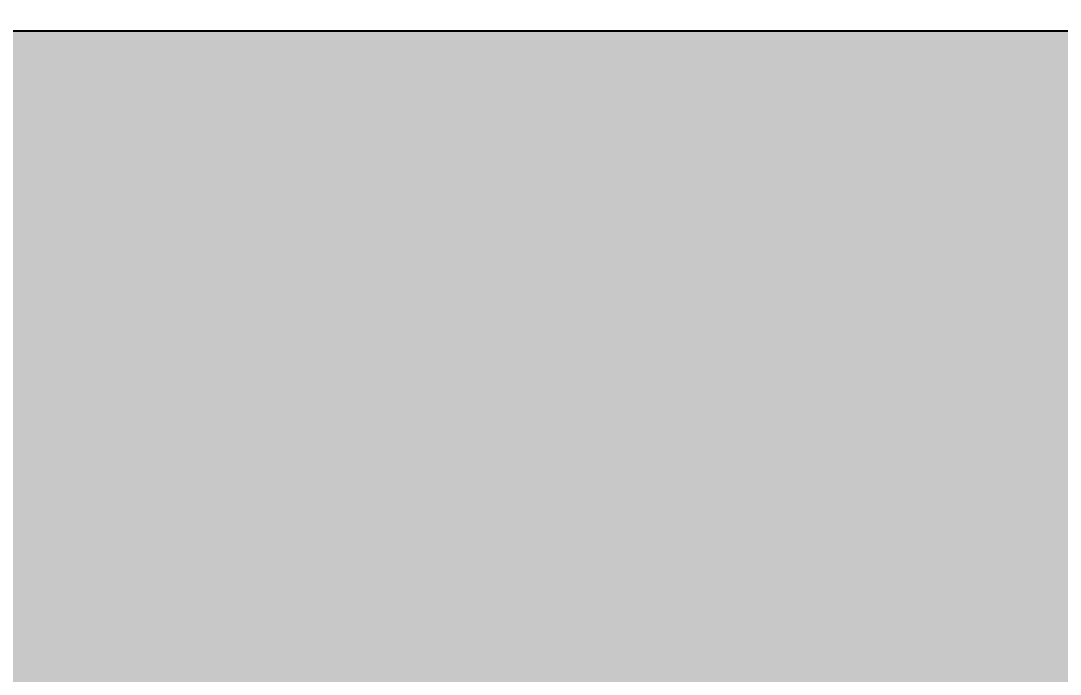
# Model space of a CAD drawing. Header units: millimetres. Extents: x -754 to 578, y -31 to 612.
# Drawn here: x 17.34 to 28.85, y 289.87 to 297.11 of the extents above; entities that cross this region are included whole.
import ezdxf

# ---------------------------------------------------------------- set-up
doc = ezdxf.new("R2010")
doc.units = ezdxf.units.MM
for name, color, linetype in [('Background Fill', 3, 'Continuous'), ('Images', 7, 'Continuous'), ('magpiefill', 3, 'Continuous'), ('Text', 7, 'Continuous')]:
    doc.layers.add(name, color=color, linetype=linetype)
doc.styles.get("Standard").update_dxf_attribs({"font": 'arial.ttf'})
picture_1 = doc.add_image_def('image1.jpg', size_in_pixel=(3877, 2482))

msp = doc.modelspace()

# ---------------------------------------------------------------- hatches: boundary and pattern name
at = {"layer": 'Background Fill', "true_color": 0x010101}
h = msp.add_hatch(color=18, dxfattribs=at)
h.dxf.hatch_style = 1
edge = h.paths.add_edge_path()
edge.add_arc((14.13714228953993, 66.05036821475277), 5.807913626416285, 1.275464197753082, 62.44846320262373)
edge.add_arc((50.2300056646719, 133.5330695052299), 70.72090762997269, 224.7441867399971, 241.8117518982108, ccw=False)
edge.add_line((-8.526512829121202e-14, 83.74960531345087), (-2.842170943040401e-14, 297.0000000000001))
edge.add_line((-2.842170943040401e-14, 297.0000000000001), (56.60530441884882, 297.0000000000001))
edge.add_arc((32.46192734543833, 286.6598327097169), 26.26445727784844, -0.7870689497186163, 23.184566146012514, ccw=False)
edge.add_arc((55.94586765978195, 280.4126890830185), 6.508974787456369, 23.394349586185626, 64.73526677781842, ccw=False)
edge.add_arc((41.39813678510311, 275.6309811846147), 21.80360699868279, -10.658370673932325, 19.745368234292016, ccw=False)
edge.add_arc((56.99477431186929, 265.3853805578483), 8.520516004142252, 6.597388694866822, 46.81746160936768, ccw=False)
edge.add_arc((33.63526983047495, 265.6540479114007), 31.83152293101469, -21.311215793629685, 1.2785719473700965, ccw=False)
edge.add_arc((92.07498770003942, 209.0163113292386), 53.47699986028081, 57.56841699448552, 122.56565088630231, ccw=False)
edge.add_arc((123.4994929736408, 260.7114694069786), 7.110169438287065, 247.28817460529, 292.7118253947006)
edge.add_arc((149.4809779367527, 208.0806199916125), 51.59995031804294, 30.370672416276307, 116.76394834516441, ccw=False)
edge.add_arc((132.1499750118538, 199.586824854514), 70.86157634069299, 19.9064946490883, 29.210952333169587, ccw=False)
edge.add_arc((94.42696192880095, 102.4732001880038), 159.9638247332563, 43.73915488850821, 49.281844762795686, ccw=False)
edge.add_line((210, 213.0683994250644), (210, 197.5844620327144))
edge.add_line((210, 197.5844620327144), (117.4340023759941, 197.5844620327144))
edge.add_line((117.4340023759941, 197.5844620327144), (117.4340023759941, 243.4484232488084))
edge.add_arc((92.06673974743109, 208.9162420660986), 42.84821525457027, 53.69907996296252, 165.6151780016992)
edge.add_line((50.56185860601263, 219.5611653602663), (50.56185860601269, 23.20550962208995))
edge.add_arc((69.46115185486681, 69.06541166220961), 49.60155139141874, 183.33528897361, 247.60298427575128, ccw=False)
at = {"layer": 'Background Fill', "true_color": 0x608000}
h = msp.add_hatch(color=66, dxfattribs=at)
h.dxf.hatch_style = 1
edge = h.paths.add_edge_path()
edge.add_arc((376.6532146460902, 276.531508869247), 365.7629443210776, 176.7919901476864, 183.9233746687262)
edge.add_arc((133.8374676579463, 259.2283183268966), 122.3340440395195, 183.6195856983223, 197.1683515683287)
edge.add_arc((24.55923343580579, 255.2968345977195), 33.06552170640433, 256.7034174919814, 268.4011139625683)
edge.add_arc((24.16992790803101, 246.1092003096776), 23.87097146563052, 268.7198628156944, 301.7757663762422)
edge.add_arc((6.285144653563535, 271.3474496466107), 54.77789923509462, 303.7779035900384, 336.8879734464464)
edge.add_arc((52.30048252020208, 252.4870421142255), 5.102959599765063, 254.384903360388, 328.824933411809, ccw=False)
edge.add_arc((7.292441665671056, 271.8288436174069), 49.92334009274214, 330.9302936293311, 352.0400174555955)
edge.add_arc((50.38940195992937, 268.6021330476465), 7.33865160717493, 285.0504608128425, 329.8428390468186, ccw=False)
edge.add_arc((52.12306075032679, 262.0122561988131), 0.5259485409149743, 171.3325297132818, 289.0846071006343, ccw=False)
edge.add_arc((16.64306726326045, 276.2065121965963), 37.7019668665434, 338.0137831002426, 363.9508925965004)
edge.add_arc((47.18092559481738, 280.5249504883629), 7.280765375083003, 297.6993291748943, 346.32952133307856, ccw=False)
edge.add_arc((50.21930293766126, 275.4437634670579), 1.408347699717135, 237.8436587276291, 284.2199327254814, ccw=False)
edge.add_arc((5.031847200155447, 281.9599394829845), 45.10151512056127, 350.1590330487046, 372.4891597315885)
edge.add_arc((41.64524126144794, 293.1920568739727), 7.566770331701877, 300.04355044286524, 348.73077371804266, ccw=False)
edge.add_arc((43.75385213140538, 284.1694602761676), 2.989084643609619, 55.80835803819905, 74.18013113411193)
edge.add_arc((7.950478925571026, 289.2936049017273), 36.68719382040134, 356.4865807875378, 372.1256817894662)
edge.add_line((43.81915139898453, 297.0000000000001), (11.463438900309, 297.0000000000003))
at = {"layer": 'magpiefill'}
h = msp.add_hatch(color=255, dxfattribs=at)
h.dxf.hatch_style = 1
h.paths.add_polyline_path([(28.02407474130194, 292.5365173280481), (27.84652961737316, 292.8340160300236), (27.67160486587431, 293.1275862095625), (27.49903844688728, 293.4163112086478), (27.32856832049387, 293.6992743692626), (27.15993244677594, 293.9755590333905), (26.99286878581528, 294.2442485430146), (26.82711529769372, 294.5044262401182), (26.66284666565819, 294.7546036480246), (26.50198446561572, 294.9910050154179), (26.34688699663849, 295.2092827723222), (26.19991255779858, 295.4050893487619), (26.06341944816815, 295.5740771747609), (25.93976596681932, 295.7118986803435), (25.83131041282425, 295.8142062955338), (25.74041108525505, 295.8766524503561), (25.66885417729782, 295.8961728935082), (25.61613745859462, 295.8748366483831), (25.5811865929015, 295.8159960570472), (25.56292724397447, 295.7230034615675), (25.56028507556955, 295.5992112040105), (25.5721857514428, 295.4479716264428), (25.59755493535023, 295.2726370709311), (25.63531829104788, 295.0765598795419), (25.68480763379863, 294.8622695864011), (25.74697938489287, 294.6290044938701), (25.82319611712781, 294.3751800963699), (25.91482040330068, 294.099211888321), (26.02321481620871, 293.7995153641439), (26.14974192864915, 293.4745060182594), (26.2957643134192, 293.1225993450882), (26.46264454331609, 292.742210839051), (26.65357056763303, 292.3300683052902), (26.87903184164691, 291.8761487918346), (27.15134319713064, 291.3687416574352), (27.48281946585706, 290.7961362608428), (27.88577547959909, 290.1466219608083), (28.3725260701296, 289.4084881160825), (28.86965402632467, 288.6933525594175), (29.44005458057678, 288.1686341172443), (29.93845621035059, 287.7089570576728), (30.37074230655313, 287.3094147419724), (30.74279626009098, 286.9651005314138), (31.06050146187106, 286.6711077872667), (31.32974130279969, 286.4225298708019), (31.55639917378377, 286.214460143289), (31.74635846573013, 286.0419919659984), (31.9050591741883, 285.900615246666), (32.0361677132792, 285.7874060788914), (32.14290710176672, 285.6998371027403), (32.22850035841458, 285.6353809582781), (32.29617050198664, 285.5915102855705), (32.34914055124672, 285.5656977246829), (32.39063352495863, 285.5554159156811), (32.42387244188618, 285.5581374986304), (32.4508969075389, 285.5728920103165), (32.46901287440915, 285.6049365744053), (32.47434288173494, 285.6610852112828), (32.46300946875438, 285.748151941335), (32.4311351747055, 285.8729507849479), (32.37484253882637, 286.0422957625074), (32.29025410035501, 286.2630008943997), (32.17349239852953, 286.5418802010106), (31.924760475125, 286.8591071999156), (31.35067990460422, 287.6002933989644), (30.89256335194403, 288.2018172815915), (30.52807747186668, 288.691380834761), (30.23488891909457, 289.0966860454369), (29.99066434835009, 289.4454349005832), (29.77307041435566, 289.765329387164), (29.56347197856314, 290.0794348521326), (29.35802672934221, 290.3922700823996), (29.15659056179224, 290.7037172248646), (28.95901937101237, 291.0136584264274), (28.76516905210187, 291.3219758339878), (28.57489550015998, 291.6285515944456), (28.38805461028591, 291.9332678547005), (28.2045022775789, 292.2360067616523)])
h = msp.add_hatch(color=253, dxfattribs=at)
h.dxf.hatch_style = 1
h.paths.add_polyline_path([(24.15840744650994, 293.620758664134), (23.94916705591933, 293.8496193697186), (23.75137754424185, 294.0642587996049), (23.56476378996157, 294.2652924295398), (23.38926684563359, 294.4529188735119), (23.22569246009692, 294.6256692984768), (23.07506255626157, 294.7816580096316), (22.9383990570375, 294.9189993121734), (22.81672388533474, 295.0358075112995), (22.71105896406324, 295.1301969122071), (22.62242621613301, 295.2002818200933), (22.55184756445404, 295.2441765401553), (22.49981649937, 295.2607767188606), (22.46471278095926, 295.2521033677585), (22.44438773673387, 295.2209588396684), (22.43669269420592, 295.17014548741), (22.43947898088743, 295.1024656638028), (22.45059792429048, 295.0207217216665), (22.46790085192711, 294.9277160138204), (22.4892390913094, 294.8262508930843), (22.51301860695339, 294.7183953857484), (22.53986391139117, 294.6032852119858), (22.57095415415877, 294.4793227654404), (22.60746848479228, 294.3449104397559), (22.65058605282775, 294.1984506285763), (22.70148600780128, 294.0383457255454), (22.7613474992489, 293.862998124307), (22.83134967670671, 293.670810218505), (22.91245551396777, 293.4608762607726), (23.00476328185337, 293.2350579397012), (23.1081550754418, 292.9959088028713), (23.22251298981135, 292.7459823978637), (23.3477191200403, 292.4878322722591), (23.48365556120696, 292.2240119736381), (23.6302044083896, 291.9570750495816), (23.78724775666653, 291.6895750476701), (23.95890202223846, 291.4191296803005), (24.16622090579588, 291.1236133191341), (24.43449242915167, 290.7759645006485), (24.78900461411874, 290.3491217613212), (25.25504548250997, 289.8160236376296), (25.8579030561383, 289.1496086660513), (26.62286535681656, 288.3228153830639), (27.57522040635772, 287.3085823251446), (31.29244274799501, 284.7714396097138), (31.31435506529647, 284.7823901987333), (31.50810124909435, 284.7823901987333), (31.59605830213613, 284.7604118710557), (30.48584622754019, 285.5817138442985), (29.61316998473541, 286.2446061038016), (28.9423345206217, 286.7737837818765), (28.4376447820992, 287.193942010835), (28.06340571606793, 287.5297759229884), (27.78392226942782, 287.8059806506487), (27.56349938907894, 288.047251326127), (27.36644202192132, 288.278283081735), (27.16343898538682, 288.5192454049163), (26.95071457903535, 288.7722052036423), (26.73087697295873, 289.0347037410158), (26.50653433724855, 289.3042822801401), (26.28029484199666, 289.5784820841185), (26.05476665729492, 289.8548444160539), (25.83255795323501, 290.1309105390494), (25.61627689990866, 290.4042217162084), (25.40821552695509, 290.6725710061176), (25.20940130220275, 290.9347586492993), (25.02054555302753, 291.1898366817595), (24.84235960680533, 291.4368571395044), (24.67555479091197, 291.6748720585398), (24.52084243272338, 291.902933474872), (24.37893385961539, 292.1200934245069), (24.25054039896388, 292.3254039434505), (24.13677843451936, 292.5171666098759), (24.04038457553087, 292.6906811706236), (23.96450048762206, 292.8404969147013), (23.91226783641663, 292.9611631311166), (23.88682828753825, 293.047229108877), (23.89132350661058, 293.0932441369901), (23.92889515925729, 293.0937575044637), (24.00268491110205, 293.0433185003051), (24.11444636348939, 292.9389055364803), (24.2603808606472, 292.7872135167875), (24.43530168252424, 292.5973664679834), (24.63402210906921, 292.3784884168243), (24.85135542023106, 292.1397033900669), (25.08211489595833, 291.8901354144677), (25.32111381619984, 291.6389085167832), (25.56316546090436, 291.39514672377), (25.81246855280833, 291.1577836315082), (26.11076358579922, 290.8849911133727), (26.50917649655204, 290.5247506120619), (27.05883322174172, 290.0250435702745), (27.81085969804354, 289.3338514307088), (28.01066036325298, 289.1481242053842), (27.63910243214059, 289.592542145114), (27.27969410391745, 290.0210320682347), (26.93257137931536, 290.4333102442358), (26.59787025906587, 290.8290929426067), (26.27572674389975, 291.208096432838), (25.96627683454847, 291.5700369844193), (25.66965653174314, 291.9146308668408), (25.38600183621503, 292.2415943495921), (25.11538022832079, 292.5507935698728), (24.85758510691906, 292.8426941357204), (24.61234135049386, 293.1179115228818), (24.37937383752949, 293.377061207104)])
h = msp.add_hatch(color=255, dxfattribs=at)
h.dxf.hatch_style = 1
h.paths.add_polyline_path([(27.8108596980436, 289.3338514307088), (27.05883322174171, 290.0250435702745), (26.50917649655189, 290.5247506120621), (26.11076358579919, 290.8849911133727), (25.81246855280835, 291.1577836315082), (25.56316546090436, 291.39514672377), (25.32111381619984, 291.6389085167832), (25.08211489595834, 291.8901354144677), (24.85135542023104, 292.1397033900669), (24.63402210906932, 292.3784884168242), (24.43530168252423, 292.5973664679834), (24.2603808606472, 292.7872135167875), (24.11444636348939, 292.9389055364803), (24.00268491110205, 293.0433185003051), (23.92889515925729, 293.0937575044637), (23.89132350661058, 293.0932441369901), (23.88682828753825, 293.047229108877), (23.91226783641663, 292.9611631311166), (23.96450048762206, 292.8404969147013), (24.04038457553085, 292.6906811706236), (24.13677843451936, 292.5171666098759), (24.25054039896389, 292.3254039434505), (24.37893385961539, 292.1200934245069), (24.52084243272338, 291.902933474872), (24.67555479091196, 291.6748720585398), (24.84235960680533, 291.4368571395044), (25.02054555302755, 291.1898366817595), (25.20940130220276, 290.9347586492993), (25.40821552695508, 290.6725710061176), (25.61627689990868, 290.4042217162084), (25.83255795323498, 290.1309105390494), (26.05476665729492, 289.8548444160539), (26.28029484199669, 289.5784820841185), (26.50653433724854, 289.3042822801402), (26.7308769729587, 289.0347037410158), (26.95071457903535, 288.7722052036423), (27.16343898538682, 288.5192454049163), (27.3664420219213, 288.278283081735), (27.56349938907894, 288.047251326127), (27.78392226942782, 287.8059806506487), (28.06340571606793, 287.5297759229884), (28.43764478209923, 287.193942010835), (28.94233452062171, 286.7737837818765), (29.61316998473538, 286.2446061038016), (30.48584622754024, 285.5817138442985), (31.59605830213613, 284.7604118710557), (31.76642854289661, 284.7178404927699), (32.0893398004871, 284.6532907868063), (32.54141327808725, 284.7178404927699), (32.63711471407285, 284.7369711344182), (32.51948382928168, 284.8578018105379), (32.37976782876885, 284.9997733370216), (32.21912324363561, 285.1617276368409), (32.03870660498383, 285.3425066329668), (31.83967444391494, 285.5409522483708), (31.72026989223909, 285.6595090787207), (30.12652565068399, 287.1689376290363), (28.81638186213267, 288.3991556360632)])
h = msp.add_hatch(color=253, dxfattribs=at)
h.dxf.hatch_style = 1
h.paths.add_polyline_path([(22.97173786505722, 290.6648501726177), (22.67167649759006, 290.8900992981444), (22.38438498944508, 291.1021203218116), (22.10966602027382, 291.3006598586178), (21.84811211422294, 291.4848134038813), (21.60031579543912, 291.6536764529199), (21.36686958806899, 291.8063445010516), (21.14836601625923, 291.9419130435946), (20.9453976041565, 292.0594775758668), (20.75855687590746, 292.1581335931863), (20.58852075069018, 292.237213484706), (20.43630372780865, 292.2969972149193), (20.30300470159824, 292.3380016421542), (20.18972256639427, 292.3607436247389), (20.09755621653221, 292.3657400210017), (20.02760454634736, 292.3535076892708), (19.98096645017517, 292.3245634878742), (19.95874082235099, 292.2794242751403), (19.96202475982807, 292.217937502177), (19.99190817003134, 292.1372729912111), (20.04947916300358, 292.033931157249), (20.13582584878759, 291.9044124152974), (20.25203633742609, 291.7452171803628), (20.39919873896196, 291.5528458674518), (20.578401163438, 291.3237988915709), (20.79073172089693, 291.0545766677266), (21.0387147647277, 290.7418328594737), (21.33061962170468, 290.3828341245589), (21.67615186194814, 289.9750003692771), (22.0850170555785, 289.5157514999233), (22.56692077271617, 289.0025074227924), (23.13156858348157, 288.4326880441794), (23.78866605799507, 287.8037132703791), (24.54791876637694, 287.1130030076867), (24.66196175258305, 287.058505853213), (25.07405856210146, 286.8599594399312), (25.48571080042271, 286.6598133821221), (25.6360013127332, 286.5860208713144), (25.31087828583587, 287.0163891558939), (25.01049128565275, 287.4055780842753), (24.73496480685276, 287.755644756639), (24.48442334410505, 288.0686462731645), (24.2589913920786, 288.3466397340321), (24.05879344544239, 288.5916822394219), (23.88395399886554, 288.8058308895136), (23.73459754701699, 288.9911427844876), (23.61069446465613, 289.1496777829509), (23.5115986469032, 289.2835067772198), (23.4365098689687, 289.3947034180379), (23.38462790606316, 289.4853413561488), (23.3551525333971, 289.5574942422961), (23.34728352618106, 289.6132357272233), (23.36022065962553, 289.654639461674), (23.39316370894103, 289.6837790963918), (23.45023552650544, 289.6990416455807), (23.55525127336583, 289.6840675772862), (23.73694918773664, 289.6188107230145), (24.02406750783234, 289.4832249142714), (24.44534447186732, 289.2572639825632), (25.02951831805603, 288.9208817593956), (25.75591744970473, 288.4837648671607), (25.25589277937456, 288.8811148431936), (24.79687392364022, 289.2448723432337), (24.37471433967715, 289.5780395806837), (23.98526748466145, 289.883618768945), (23.62438681576886, 290.1646121214199), (23.28792579017546, 290.4240218515102)])

# ---------------------------------------------------------------- texts
at = {"layer": 'Text', "color": 44, "char_height": 4.5, "attachment_point": 1}
for s, insert in [('{\\fArial Narrow|b1|i0|c0|p34;\\C41;\\c9102079;ISSUE 01 MAY 2012}', (10, 292.0000000000001)), ('{\\fArial Narrow|b1|i0|c0|p34;\\C250;ISSUE 01 MAY 2012}', (10.3, 291.7000000000001))]:
    msp.add_mtext_dynamic_manual_height_columns(s, width=90.3674751807921, gutter_width=12.5, heights=[0], dxfattribs=dict(at, insert=insert))

# ---------------------------------------------------------------- pictures from other files: only their frames are drawn
at = {"layer": 'Images'}
image = msp.add_image(picture_1, insert=(4.152360957636703e-14, 297.0000000000001), size_in_units=(328.0298146655921, 209.9999999999999), rotation=-90.00000000000001, dxfattribs=at)
image.dxf.flags = 7

doc.saveas('drawing.dxf')
